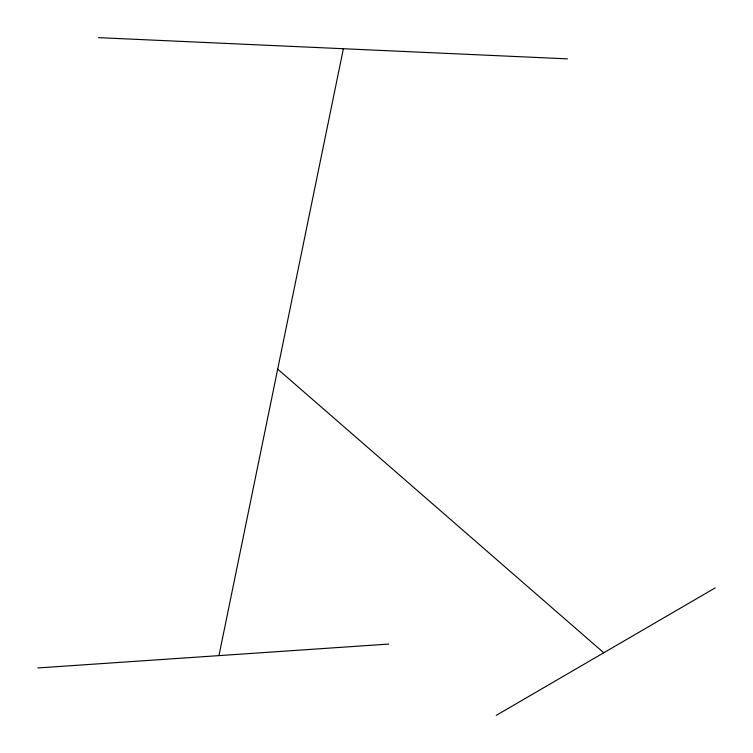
<?xml version="1.0" encoding="UTF-8"?>
<svg xmlns="http://www.w3.org/2000/svg" width="753" height="753" viewBox="0 0 753 753"><rect width="100%" height="100%" fill="white"/><g stroke="black" fill="none" stroke-linecap="round" stroke-linejoin="round"><path stroke-width="1.13" d="M218.954 655.618L343.377 48.729M496.255 715.35L715.19 587.905M37.81 667.949L388.727 644.069M98.511 37.65L567.47 58.866M277.697 369.102L603.755 652.766"/></g></svg>
